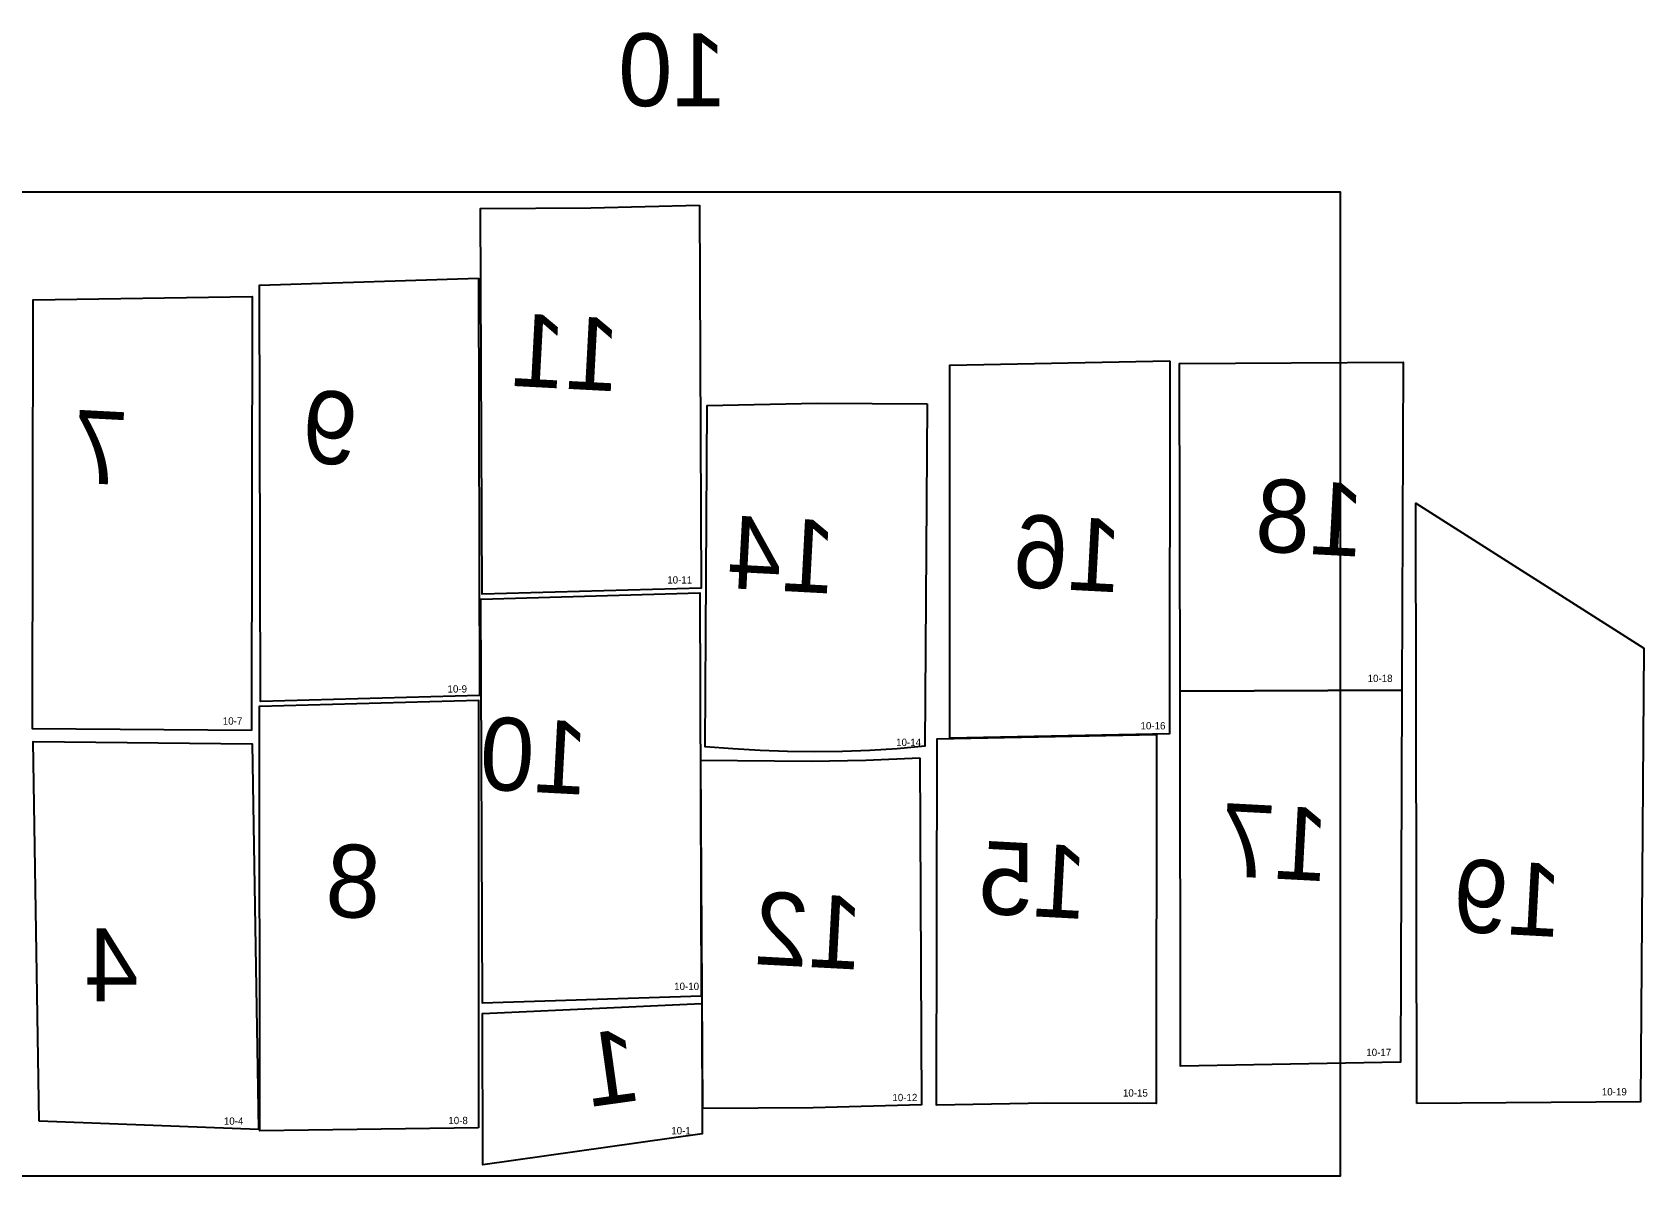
# Model space of a CAD drawing. Header units: millimetres. Extents: x 12942 to 18383, y 13072 to 17462.
# Drawn here: x 15195.5 to 15637.8, y 15260.7 to 15574.7 of the extents above; entities that cross this region are included whole.
import ezdxf

# ---------------------------------------------------------------- set-up
doc = ezdxf.new("R2010")
doc.units = ezdxf.units.MM
doc.header["$LTSCALE"] = 100
doc.header["$MEASUREMENT"] = 0
for name, color, linetype in [('CUT', 3, 'Continuous'), ('Default', 7, 'Continuous'), ('text', 1, 'Continuous')]:
    doc.layers.add(name, color=color, linetype=linetype)

msp = doc.modelspace()

# ---------------------------------------------------------------- linework, layer by layer
at = {"layer": 'CUT'}
for points in [[(15378.59, 15527.23), (15379.06, 15422.04), (15318.98, 15420.38), (15318.5, 15526.24), (15348.8, 15526.46), (15378.59, 15527.23)], [(15318, 15507.16), (15318.27, 15392.61), (15258.18, 15390.95), (15257.92, 15505.25), (15318, 15507.16)], [(15255.65, 15383.01), (15195.56, 15383.41), (15195.79, 15501.23), (15255.88, 15502.08), (15255.65, 15383.01)], [(15507.71, 15484.44), (15507.57, 15382.08), (15447.36, 15380.85), (15447.29, 15483.28), (15507.71, 15484.44)], [(15571.32, 15394.06), (15510.51, 15393.76), (15510.35, 15483.73), (15571.73, 15484.1), (15571.32, 15394.06)], [(15441.06, 15472.68), (15440.42, 15378.65), (15432.87, 15377.96), (15425.34, 15377.48), (15417.83, 15377.2), (15410.32, 15377.11), (15402.81, 15377.2), (15395.29, 15377.46), (15387.77, 15377.89), (15380.22, 15378.46), (15380.77, 15472.23), (15410.91, 15472.79), (15441.06, 15472.68)], [(15575.46, 15280.6), (15575.18, 15445.37), (15637.76, 15405.57), (15636.85, 15280.98), (15575.46, 15280.6)], [(15379.13, 15310.06), (15319.04, 15308.15), (15318.65, 15419.06), (15378.73, 15420.73), (15379.13, 15310.06)], [(15318.02, 15273.89), (15257.93, 15273.04), (15257.85, 15389.63), (15317.94, 15391.29), (15318.02, 15273.89)], [(15571.32, 15394.06), (15571.04, 15291.95), (15510.62, 15290.79), (15510.51, 15393.76), (15571.32, 15394.06)], [(15504.05, 15381.89), (15503.98, 15280.57), (15473.83, 15280.68), (15443.68, 15280.12), (15443.83, 15380.65), (15504.05, 15381.89)], [(15197.4, 15275.7), (15195.73, 15379.91), (15255.91, 15379.27), (15257.61, 15273.39), (15197.4, 15275.7)], [(15439.1, 15375.49), (15439.59, 15280.17), (15409.81, 15279.39), (15379.5, 15279.17), (15379, 15374.81), (15409.3, 15374.54), (15424.23, 15374.84), (15439.1, 15375.49)], [(15379.29, 15307.98), (15379.36, 15272.2), (15319.14, 15263.77), (15319.11, 15305.24), (15379.29, 15307.98)]]:
    msp.add_lwpolyline(points, dxfattribs=at)
at = {"layer": 'Default'}
msp.add_lwpolyline([(13054.5, 15530.72), (13054.5, 15260.72), (15554.5, 15260.72), (15554.5, 15530.72), (13054.5, 15530.72)], dxfattribs=at)

# ---------------------------------------------------------------- texts
at = {"layer": 'text', "extrusion": (0, 0, -1), "char_height": 20, "width": 9.39, "attachment_point": 1}
for s, insert, text_direction in [('10', (15386.07, 15574.37), (-1, 0, 0)), ('11', (15357.36, 15496), (-0.998606, 0.052791, 0)), ('9', (15285.22, 15475.71), (-0.998606, 0.052791, 0)), ('7', (15222.07, 15470.27), (-0.998606, 0.052791, 0)), ('18', (15561.59, 15450.62), (-0.998606, 0.052791, 0)), ('14', (15416.67, 15440.48), (-0.998606, 0.052791, 0)), ('16', (15495.16, 15440.82), (-0.998606, 0.052791, 0)), ('10', (15348.68, 15385.27), (-0.998606, 0.052791, 0)), ('17', (15551.88, 15361.51), (-0.998606, 0.052791, 0)), ('8', (15291.58, 15351.2), (-0.998606, 0.052791, 0)), ('15', (15485.63, 15351.16), (-0.998606, 0.052791, 0)), ('19', (15615.9, 15346.21), (-0.998606, 0.052791, 0)), ('12', (15424.03, 15337.25), (-0.998606, 0.052791, 0)), ('4', (15224.72, 15328.64), (-1, 0, 0)), ('1', (15360.37, 15301.43), (-0.990334, -0.138706, 0))]:
    msp.add_mtext(s, dxfattribs=dict(at, insert=insert, text_direction=text_direction))
at = {"layer": 'text', "char_height": 2, "width": 9.39, "attachment_point": 1}
for s, insert in [('10-11', (15369.78, 15425.31)), ('10-9', (15309.48, 15395.39)), ('10-18', (15561.98, 15398.28)), ('10-7', (15247.81, 15386.58)), ('10-16', (15499.65, 15385.27)), ('10-14', (15432.59, 15380.72)), ('10-10', (15371.67, 15313.73)), ('10-17', (15561.61, 15295.6)), ('10-15', (15494.83, 15284.46)), ('10-19', (15626.25, 15284.78)), ('10-12', (15431.57, 15283.21)), ('10-4', (15248.11, 15276.74)), ('10-8', (15309.7, 15276.9)), ('10-1', (15370.88, 15274.1))]:
    msp.add_mtext(s, dxfattribs=dict(at, insert=insert))

doc.saveas('drawing.dxf')
